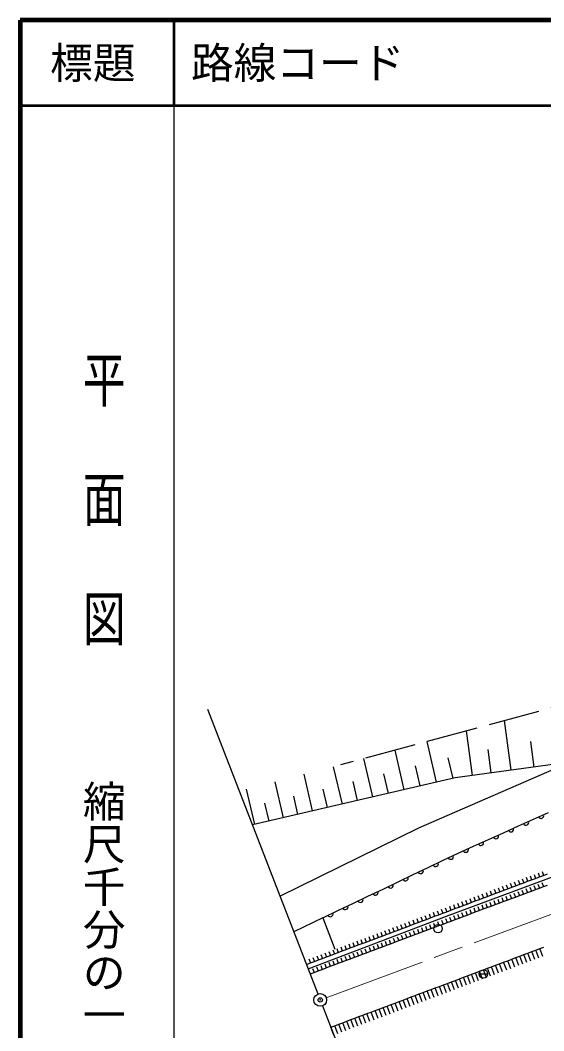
# Model space of a CAD drawing. Units: millimetres, scale not verified. Extents: x 40000 to 680000, y 20000 to 380000.
# Drawn here: x 40000 to 101328, y 261620 to 380000 of the extents above; entities that cross this region are included whole.
import ezdxf
from ezdxf.enums import TextEntityAlignment as Align

# ---------------------------------------------------------------- set-up
doc = ezdxf.new("R2010")
doc.units = ezdxf.units.MM
doc.header["$LTSCALE"] = 1000
doc.header["$PDMODE"] = 32
doc.header["$PDSIZE"] = 500
doc.linetypes.add('CHAIN', pattern=[18.5, 12, -1.5, 3.5, -1.5])
doc.linetypes.add('DASHED', pattern=[7.5, 6, -1.5])
for name, color, linetype, lineweight in [('M-BGD', 7, 'Continuous', 25), ('M-BGD-EXST', 7, 'Continuous', 25), ('M-BMK', 2, 'CHAIN', 13), ('M-BMK-SRVR', 3, 'Continuous', 25), ('M-TTL', 2, 'Continuous', 140), ('M-TTL-BAND', 7, 'Continuous', 25), ('M-TTL-LINE', 7, 'Continuous', 50)]:
    doc.layers.add(name, color=color, linetype=linetype, lineweight=lineweight)
doc.layers.add('M-OTRS', color=6, linetype='Continuous')
doc.layers.add('M-TTL-TXT', color=7, linetype='Continuous')
doc.styles.add('@ＭＳ ゴシック', font='')
doc.styles.add('ＭＳ ゴシック', font='')
doc.styles.get('@ＭＳ ゴシック').set_extended_font_data('@MS Gothic')
doc.styles.get('ＭＳ ゴシック').set_extended_font_data('MS Gothic')

msp = doc.modelspace()

# ---------------------------------------------------------------- linework, layer by layer
at = {"layer": 'M-BGD'}
for p, q in [((61935, 299280), (74868, 265937)), ((97500, 292138), (96712, 297953)), ((92969, 291524), (92261, 296750)), ((88765, 290741), (87659, 295506)), ((100198, 292504), (99797, 295493)), ((84981, 289863), (83906, 294492)), ((90699, 291190), (90137, 293608)), ((95175, 291823), (94801, 294579)), ((77732, 288180), (76715, 292558)), ((81304, 289009), (80259, 293506)), ((86859, 290299), (86314, 292647)), ((74246, 287370), (73249, 291663)), ((83129, 289433), (82599, 291714)), ((70829, 286577), (69852, 290785)), ((79505, 288591), (78990, 290808)), ((67479, 285799), (66521, 289925)), ((72529, 286972), (72036, 289097)), ((75980, 287773), (75477, 289940)), ((69146, 286186), (68662, 288269)), ((100124, 286403), (101886, 287196)), ((96602, 284815), (98363, 285609)), ((98363, 285609), (100124, 286403)), ((94840, 284022), (96602, 284815)), ((91317, 282434), (93079, 283228)), ((93079, 283228), (94840, 284022)), ((89554, 281592), (91317, 282434)), ((86026, 279908), (87790, 280750)), ((87790, 280750), (89554, 281592)), ((84262, 279066), (86026, 279908)), ((98797, 279423), (98972, 278954)), ((99262, 279597), (99437, 279128)), ((99727, 279771), (99902, 279302)), ((99902, 279302), (100367, 279476)), ((100192, 279945), (100367, 279476)), ((100367, 279476), (100832, 279650)), ((100657, 280118), (100832, 279650)), ((100832, 279650), (101297, 279824)), ((101122, 280292), (101297, 279824)), ((101297, 279824), (101762, 279998)), ((80735, 277382), (82499, 278224)), ((82499, 278224), (84262, 279066)), ((95993, 278373), (96170, 277905)), ((96471, 278553), (96647, 278085)), ((96647, 278085), (97112, 278259)), ((96936, 278727), (97112, 278259)), ((97112, 278259), (97577, 278433)), ((97401, 278901), (97577, 278433)), ((97577, 278433), (98042, 278607)), ((97867, 279075), (98042, 278607)), ((98042, 278607), (98507, 278780)), ((98332, 279249), (98507, 278780)), ((98507, 278780), (98972, 278954)), ((98972, 278954), (99437, 279128)), ((99232, 278276), (99406, 277808)), ((99437, 279128), (99902, 279302)), ((99702, 278451), (99876, 277982)), ((100172, 278626), (100346, 278157)), ((100346, 278157), (100816, 278331)), ((100642, 278800), (100816, 278331)), ((100816, 278331), (101286, 278506)), ((101111, 278975), (101286, 278506)), ((101286, 278506), (101755, 278681)), ((78971, 276540), (80735, 277382)), ((92654, 277115), (92831, 276647)), ((93131, 277294), (93308, 276826)), ((93608, 277474), (93785, 277006)), ((93785, 277006), (94262, 277186)), ((94085, 277654), (94262, 277186)), ((94262, 277186), (94739, 277366)), ((94562, 277834), (94739, 277366)), ((94739, 277366), (95216, 277545)), ((95039, 278013), (95216, 277545)), ((95216, 277545), (95693, 277725)), ((95516, 278193), (95693, 277725)), ((95693, 277725), (96170, 277905)), ((95944, 277055), (96118, 276586)), ((96170, 277905), (96647, 278085)), ((96413, 277229), (96588, 276760)), ((96883, 277404), (97057, 276935)), ((97057, 276935), (97527, 277110)), ((97353, 277578), (97527, 277110)), ((97527, 277110), (97997, 277284)), ((97823, 277753), (97997, 277284)), ((97997, 277284), (98467, 277459)), ((98293, 277927), (98467, 277459)), ((98467, 277459), (98937, 277633)), ((98762, 278102), (98937, 277633)), ((98937, 277633), (99406, 277808)), ((99406, 277808), (99876, 277982)), ((99876, 277982), (100346, 278157)), ((77208, 275698), (78971, 276540)), ((89315, 275856), (89492, 275388)), ((89792, 276036), (89969, 275568)), ((90269, 276216), (90446, 275748)), ((90446, 275748), (90923, 275928)), ((90746, 276396), (90923, 275928)), ((90923, 275928), (91400, 276107)), ((91223, 276575), (91400, 276107)), ((91400, 276107), (91877, 276287)), ((91700, 276755), (91877, 276287)), ((91877, 276287), (92354, 276467)), ((92177, 276935), (92354, 276467)), ((92354, 276467), (92831, 276647)), ((92650, 275828), (92825, 275359)), ((92831, 276647), (93308, 276826)), ((93122, 276004), (93297, 275536)), ((93308, 276826), (93785, 277006)), ((93595, 276182), (93769, 275713)), ((93769, 275713), (94239, 275888)), ((94064, 276356), (94239, 275888)), ((94239, 275888), (94708, 276062)), ((94534, 276531), (94708, 276062)), ((94708, 276062), (95178, 276237)), ((95004, 276705), (95178, 276237)), ((95178, 276237), (95648, 276411)), ((95474, 276880), (95648, 276411)), ((95648, 276411), (96118, 276586)), ((96118, 276586), (96588, 276760)), ((96588, 276760), (97057, 276935)), ((75444, 274856), (72047, 273210)), ((75444, 274856), (77208, 275698)), ((86453, 274778), (86630, 274310)), ((86930, 274957), (87107, 274490)), ((87107, 274490), (87584, 274669)), ((87407, 275137), (87584, 274669)), ((87584, 274669), (88061, 274849)), ((87884, 275317), (88061, 274849)), ((88061, 274849), (88538, 275029)), ((88361, 275497), (88538, 275029)), ((88538, 275029), (89015, 275209)), ((88838, 275676), (89015, 275209)), ((89015, 275209), (89492, 275388)), ((89492, 275388), (89969, 275568)), ((89820, 274767), (89995, 274298)), ((89969, 275568), (90446, 275748)), ((90291, 274943), (90467, 274475)), ((90467, 274475), (90938, 274652)), ((90763, 275120), (90938, 274652)), ((90938, 274652), (91410, 274829)), ((91235, 275297), (91410, 274829)), ((91410, 274829), (91882, 275006)), ((91706, 275474), (91882, 275006)), ((91882, 275006), (92354, 275183)), ((92178, 275651), (92354, 275183)), ((92354, 275183), (92825, 275359)), ((92825, 275359), (93297, 275536)), ((93297, 275536), (93769, 275713)), ((83156, 273538), (83331, 273070)), ((83623, 273713), (83798, 273245)), ((84090, 273889), (84265, 273420)), ((84265, 273420), (84732, 273595)), ((84556, 274064), (84732, 273595)), ((84732, 273595), (85199, 273771)), ((85023, 274238), (85199, 273771)), ((85199, 273771), (85676, 273950)), ((85499, 274418), (85676, 273950)), ((85676, 273950), (86153, 274130)), ((85976, 274598), (86153, 274130)), ((86153, 274130), (86630, 274310)), ((86517, 273529), (86693, 273061)), ((86630, 274310), (87107, 274490)), ((86989, 273706), (87165, 273237)), ((87461, 273882), (87636, 273414)), ((87636, 273414), (88108, 273591)), ((87933, 274059), (88108, 273591)), ((88108, 273591), (88580, 273768)), ((88404, 274236), (88580, 273768)), ((88580, 273768), (89052, 273945)), ((88876, 274413), (89052, 273945)), ((89052, 273945), (89523, 274122)), ((89348, 274590), (89523, 274122)), ((89523, 274122), (89995, 274298)), ((89995, 274298), (90467, 274475)), ((79888, 272313), (80063, 271845)), ((80355, 272488), (80530, 272020)), ((80821, 272663), (80997, 272195)), ((80997, 272195), (81464, 272370)), ((81288, 272838), (81464, 272370)), ((81464, 272370), (81931, 272545)), ((81755, 273013), (81931, 272545)), ((81931, 272545), (82398, 272720)), ((82222, 273188), (82398, 272720)), ((82398, 272720), (82864, 272895)), ((82689, 273363), (82864, 272895)), ((82864, 272895), (83331, 273070)), ((83215, 272291), (83391, 271823)), ((83331, 273070), (83798, 273245)), ((83687, 272468), (83863, 272000)), ((83798, 273245), (84265, 273420)), ((84159, 272645), (84334, 272177)), ((84334, 272177), (84806, 272353)), ((84631, 272822), (84806, 272353)), ((84806, 272353), (85278, 272530)), ((85102, 272998), (85278, 272530)), ((85278, 272530), (85750, 272707)), ((85574, 273175), (85750, 272707)), ((85750, 272707), (86221, 272884)), ((86046, 273352), (86221, 272884)), ((86221, 272884), (86693, 273061)), ((86693, 273061), (87165, 273237)), ((87165, 273237), (87636, 273414)), ((77087, 271262), (77262, 270794)), ((77553, 271437), (77729, 270969)), ((77729, 270969), (78196, 271144)), ((78020, 271612), (78196, 271144)), ((78196, 271144), (78663, 271319)), ((78487, 271788), (78663, 271319)), ((78663, 271319), (79130, 271494)), ((78954, 271963), (79130, 271494)), ((79130, 271494), (79596, 271670)), ((79421, 272138), (79596, 271670)), ((79596, 271670), (80063, 271845)), ((80063, 271845), (80530, 272020)), ((80385, 271230), (80561, 270762)), ((80530, 272020), (80997, 272195)), ((80857, 271407), (81032, 270939)), ((81032, 270939), (81504, 271116)), ((81329, 271584), (81504, 271116)), ((81504, 271116), (81976, 271292)), ((81800, 271761), (81976, 271292)), ((81976, 271292), (82448, 271469)), ((82272, 271937), (82448, 271469)), ((82448, 271469), (82919, 271646)), ((82744, 272114), (82919, 271646)), ((82919, 271646), (83391, 271823)), ((83391, 271823), (83863, 272000)), ((83863, 272000), (84334, 272177)), ((100395, 271072), (100866, 271249)), ((100866, 271249), (101337, 271426)), ((101218, 270313), (100866, 271249)), ((73818, 270037), (73994, 269569)), ((74285, 270212), (74461, 269744)), ((74461, 269744), (74928, 269919)), ((74752, 270387), (74928, 269919)), ((74928, 269919), (75395, 270094)), ((75219, 270562), (75395, 270094)), ((75395, 270094), (75861, 270269)), ((75686, 270737), (75861, 270269)), ((75861, 270269), (76328, 270444)), ((76153, 270912), (76328, 270444)), ((76328, 270444), (76795, 270619)), ((76620, 271087), (76795, 270619)), ((76795, 270619), (77262, 270794)), ((77083, 269992), (77259, 269524)), ((77262, 270794), (77729, 270969)), ((77555, 270169), (77730, 269701)), ((78027, 270346), (78202, 269878)), ((78202, 269878), (78674, 270055)), ((78498, 270523), (78674, 270055)), ((78674, 270055), (79145, 270231)), ((78970, 270700), (79145, 270231)), ((79145, 270231), (79617, 270408)), ((79442, 270876), (79617, 270408)), ((79617, 270408), (80089, 270585)), ((79913, 271053), (80089, 270585)), ((80089, 270585), (80561, 270762)), ((80561, 270762), (81032, 270939)), ((97099, 269832), (97570, 270009)), ((97570, 270009), (98040, 270186)), ((97922, 269073), (97570, 270009)), ((98040, 270186), (98511, 270363)), ((98393, 269250), (98040, 270186)), ((98511, 270363), (98982, 270540)), ((98863, 269427), (98511, 270363)), ((98982, 270540), (99453, 270717)), ((99334, 269604), (98982, 270540)), ((99453, 270717), (99924, 270894)), ((99805, 269781), (99453, 270717)), ((99924, 270894), (100395, 271072)), ((100276, 269959), (99924, 270894)), ((100747, 270136), (100395, 271072)), ((73352, 269862), (73527, 269393)), ((73527, 269393), (73994, 269569)), ((73781, 268755), (73957, 268286)), ((73994, 269569), (74461, 269744)), ((74253, 268931), (74428, 268463)), ((74724, 269108), (74900, 268640)), ((74900, 268640), (75372, 268817)), ((75196, 269285), (75372, 268817)), ((75372, 268817), (75843, 268994)), ((75668, 269462), (75843, 268994)), ((75843, 268994), (76315, 269170)), ((76140, 269639), (76315, 269170)), ((76315, 269170), (76787, 269347)), ((76611, 269815), (76787, 269347)), ((76787, 269347), (77259, 269524)), ((77259, 269524), (77730, 269701)), ((77730, 269701), (78202, 269878)), ((93803, 268592), (94273, 268769)), ((94273, 268769), (94744, 268946)), ((94626, 267833), (94273, 268769)), ((94744, 268946), (95215, 269123)), ((95096, 268010), (94744, 268946)), ((95215, 269123), (95686, 269300)), ((95567, 268187), (95215, 269123)), ((95686, 269300), (96157, 269477)), ((96038, 268364), (95686, 269300)), ((96157, 269477), (96628, 269655)), ((96509, 268541), (96157, 269477)), ((96628, 269655), (97099, 269832)), ((96980, 268719), (96628, 269655)), ((97451, 268896), (97099, 269832)), ((73957, 268286), (74428, 268463)), ((74428, 268463), (74900, 268640)), ((90977, 267529), (91448, 267706)), ((91448, 267706), (91919, 267883)), ((91800, 266770), (91448, 267706)), ((91919, 267883), (92390, 268060)), ((92271, 266947), (91919, 267883)), ((92390, 268060), (92861, 268237)), ((92742, 267124), (92390, 268060)), ((92861, 268237), (93332, 268415)), ((93213, 267301), (92861, 268237)), ((93332, 268415), (93803, 268592)), ((93684, 267479), (93332, 268415)), ((94155, 267656), (93803, 268592)), ((87681, 266289), (88152, 266466)), ((88152, 266466), (88623, 266643)), ((88504, 265530), (88152, 266466)), ((88623, 266643), (89094, 266820)), ((88975, 265707), (88623, 266643)), ((89094, 266820), (89565, 266997)), ((89446, 265884), (89094, 266820)), ((89565, 266997), (90036, 267175)), ((89917, 266062), (89565, 266997)), ((90036, 267175), (90506, 267352)), ((90388, 266239), (90036, 267175)), ((90506, 267352), (90977, 267529)), ((90859, 266416), (90506, 267352)), ((91329, 266593), (90977, 267529)), ((84385, 265049), (84856, 265226)), ((84856, 265226), (85327, 265403)), ((85208, 264290), (84856, 265226)), ((85327, 265403), (85798, 265580)), ((85679, 264467), (85327, 265403)), ((85798, 265580), (86269, 265758)), ((86150, 264644), (85798, 265580)), ((86269, 265758), (86739, 265935)), ((86621, 264822), (86269, 265758)), ((86739, 265935), (87210, 266112)), ((87092, 264999), (86739, 265935)), ((87210, 266112), (87681, 266289)), ((87562, 265176), (87210, 266112)), ((88033, 265353), (87681, 266289)), ((75410, 264538), (86875, 234980)), ((81560, 263986), (82031, 264163)), ((82031, 264163), (82502, 264340)), ((82383, 263227), (82031, 264163)), ((82502, 264340), (82972, 264518)), ((82854, 263404), (82502, 264340)), ((82972, 264518), (83443, 264695)), ((83325, 263582), (82972, 264518)), ((83443, 264695), (83914, 264872)), ((83795, 263759), (83443, 264695)), ((83914, 264872), (84385, 265049)), ((84266, 263936), (83914, 264872)), ((84737, 264113), (84385, 265049)), ((78264, 262746), (78735, 262923)), ((78735, 262923), (79205, 263100)), ((79087, 261987), (78735, 262923)), ((79205, 263100), (79676, 263278)), ((79558, 262165), (79205, 263100)), ((79676, 263278), (80147, 263455)), ((80028, 262342), (79676, 263278)), ((80147, 263455), (80618, 263632)), ((80499, 262519), (80147, 263455)), ((80618, 263632), (81089, 263809)), ((80970, 262696), (80618, 263632)), ((81089, 263809), (81560, 263986)), ((81441, 262873), (81089, 263809)), ((81912, 263050), (81560, 263986)), ((76380, 262038), (76851, 262215)), ((76732, 261102), (76380, 262038)), ((76851, 262215), (77322, 262392)), ((77203, 261279), (76851, 262215)), ((77322, 262392), (77793, 262569)), ((77674, 261456), (77322, 262392)), ((77793, 262569), (78264, 262746)), ((78145, 261633), (77793, 262569)), ((78616, 261810), (78264, 262746))]:
    msp.add_line(p, q, dxfattribs=at)
at = {"layer": 'M-BGD', "linetype": 'DASHED'}
msp.add_line((75444, 274856), (76857, 271169), dxfattribs=at)
msp.add_lwpolyline([(195725, 328976), (176794, 323963), (144694, 312889), (107955, 300992), (77501, 292761)], dxfattribs=at)
at = {"layer": 'M-BGD'}
for points in [[(73725, 268882), (89941, 275046), (102980, 279895), (116990, 285176), (130533, 290025), (143051, 294336), (153010, 297474)], [(70426, 277389), (86678, 285375), (104362, 293069), (90959, 291251), (67190, 285732)]]:
    msp.add_lwpolyline(points, dxfattribs=at)
for centre, radius, start, end in [((100996, 286820), 323, 208.30872, 20.20235), ((97473, 285233), 323, 208.30615, 20.20565), ((99234, 286027), 323, 208.30794, 20.20313), ((95712, 284439), 323, 208.30615, 20.20565), ((92189, 282852), 323, 208.3062, 20.20487), ((93950, 283645), 323, 208.3062, 20.20487), ((90424, 282037), 327, 210.23088, 20.81136), ((88660, 281195), 327, 210.23088, 20.81136), ((85133, 279511), 327, 210.23139, 20.80851), ((86896, 280353), 327, 210.23089, 20.8106), ((83369, 278669), 327, 210.23057, 20.81009), ((79842, 276985), 327, 210.23057, 20.80933), ((81605, 277827), 327, 210.23057, 20.81009), ((78078, 276143), 327, 210.22885, 20.8118), ((76314, 275301), 327, 210.23088, 20.81136)]:
    msp.add_arc(centre, radius, start, end, dxfattribs=at)
at = {"layer": 'M-BGD-EXST'}
msp.add_line((93754, 268273), (94754, 268273), dxfattribs=at)
for centre in [(88937, 273583), (94254, 268273)]:
    msp.add_circle(centre, 500, dxfattribs=at)
at = {"layer": 'M-BMK'}
msp.add_line((75842, 265498), (131167, 286007), dxfattribs=at)
at = {"layer": 'M-BMK-SRVR'}
msp.add_circle((75139, 265237), 750, dxfattribs=at)
at = {"layer": 'M-OTRS'}
msp.add_point((75139, 265237), dxfattribs=at)
at = {"layer": 'M-TTL'}
for p, q in [((40000, 380000), (40000, 20000)), ((680000, 380000), (40000, 380000))]:
    msp.add_line(p, q, dxfattribs=at)
at = {"layer": 'M-TTL-BAND'}
msp.add_line((58000, 370000), (58000, 20000), dxfattribs=at)
at = {"layer": 'M-TTL-LINE'}
for p, q in [((58000, 380000), (58000, 370000)), ((40000, 370000), (680000, 370000))]:
    msp.add_line(p, q, dxfattribs=at)

# ---------------------------------------------------------------- texts
at = {"layer": 'M-TTL-BAND', "style": '@ＭＳ ゴシック', "width": 1.4}
msp.add_text('平  面  図', height=3666, rotation=270, dxfattribs=at).set_placement((49777, 306475), align=Align.MIDDLE_RIGHT)
at = {"layer": 'M-TTL-BAND', "style": '@ＭＳ ゴシック'}
msp.add_text('縮尺千分の一', height=3666, rotation=270, dxfattribs=at).set_placement((49777, 261030), align=Align.MIDDLE_RIGHT)
at = {"layer": 'M-TTL-TXT', "style": 'ＭＳ ゴシック'}
msp.add_text('標題', height=3666, dxfattribs=at).set_placement((48500, 375000), align=Align.MIDDLE_CENTER)
msp.add_text('路線コード', height=3666, dxfattribs=at).set_placement((60000, 375000), align=Align.MIDDLE_LEFT)

doc.saveas('drawing.dxf')
